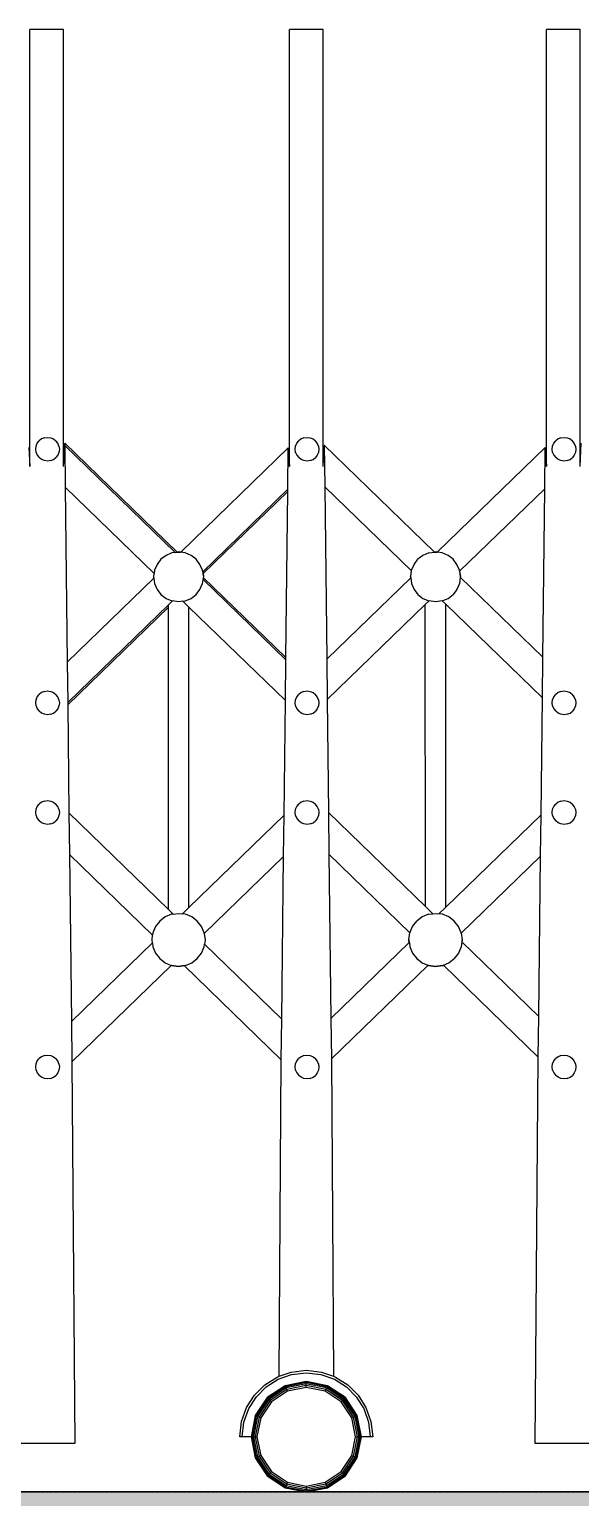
# Model space of a CAD drawing. Extents: x -202236 to 1002404, y -663931 to 1550022.
# Drawn here: x -63197 to -62637, y -351726 to -350237 of the extents above; entities that cross this region are included whole.
import ezdxf

# ---------------------------------------------------------------- set-up
doc = ezdxf.new("R2010")
doc.units = 0
doc.linetypes.add('DOTE', pattern=[2.42, 2, -0.2, 0.02, -0.2])
doc.layers.add('A-AXIS-DOTE', color=14, linetype='DOTE')
doc.layers.add('A-SFCE', color=30, linetype='Continuous')

msp = doc.modelspace()

# ---------------------------------------------------------------- hatches: boundary and pattern name
h = msp.add_hatch()
h.set_pattern_fill('混凝土', color=8, scale=15, angle=-21.69758, style=0, double=1)
h.set_pattern_definition([(50, (-68561.18, -351851.65), (107.589, -9.4128), [11.25, -123.75]), (355, (-68561.18, -351851.65), (-20.8127, 112.8288), [9, -99]), (100.4514, (-68552.21, -351852.44), (86.7764, 103.4159), [9.561, -105.1713]), (46.1842, (-68561.18, -351821.65), (160.0862, -24.8279), [16.875, -185.625]), (96.6356, (-68547.84, -351823.72), (140.1994, 146.1177), [14.3415, -157.757]), (351.1842, (-68561.18, -351821.65), (140.1993, 146.1178), [13.5, -148.5]), (21, (-68546.18, -351829.15), (89.53606, -60.39283), [11.25, -123.75]), (326, (-68546.18, -351829.15), (36.4973, 108.7725), [9, -99]), (71.4514, (-68538.72, -351834.18), (126.0334, 48.3796), [9.561, -105.1713]), (37.5, (-68561.177, -351851.65), (1.82398, 49.93408), [0, -97.8, 0, -100.5, 0, -99.375]), (7.5, (-68561.18, -351851.65), (39.46043, 59.16176), [0, -57.3, 0, -95.55, 0, -37.875]), (327.5, (-68594.627, -351851.65), (80.07337, -3.38323), [0, -37.5, 0, -117, 0, -155.25]), (317.5, (-68609.63, -351851.65), (87.47793, 15.01575), [0, -48.75, 0, -77.7, 0, -110.25])])
h.paths.add_polyline_path([(-55555.67, -351920.63), (-55555.67, -351720.63), (-70458.23, -351720.63), (-70458.23, -351920.63)])

# ---------------------------------------------------------------- linework, layer by layer
at = {"color": 250}
for p, q in [((-63162.13, -350237.03), (-63196.22, -350237.03)), ((-63196.22, -350680.35), (-63196.22, -350237.03)), ((-63162.13, -350680.35), (-63162.13, -350237.03)), ((-62898.76, -350237.03), (-62932.85, -350237.03)), ((-62932.85, -350680.35), (-62932.85, -350237.03)), ((-62898.76, -350680.35), (-62898.76, -350237.03)), ((-62638.02, -350237.03), (-62672.11, -350237.03)), ((-62672.11, -350680.35), (-62672.11, -350237.03)), ((-62638.02, -350680.35), (-62638.02, -350237.03)), ((-63188.76, -350656.84), (-63186.88, -350654.41)), ((-63184.45, -350652.53), (-63186.88, -350654.41)), ((-63181.58, -350651.31), (-63184.45, -350652.53)), ((-63181.58, -350651.31), (-63178.38, -350650.88)), ((-63178.38, -350650.88), (-63175.19, -350651.31)), ((-63175.19, -350651.31), (-63172.32, -350652.53)), ((-63172.32, -350652.53), (-63169.88, -350654.41)), ((-63168, -350656.84), (-63169.88, -350654.41)), ((-62925.39, -350656.84), (-62923.51, -350654.41)), ((-62921.08, -350652.53), (-62923.51, -350654.41)), ((-62918.21, -350651.31), (-62921.08, -350652.53)), ((-62918.21, -350651.31), (-62915.01, -350650.88)), ((-62915.01, -350650.88), (-62911.82, -350651.31)), ((-62911.82, -350651.31), (-62908.94, -350652.53)), ((-62908.94, -350652.53), (-62906.51, -350654.41)), ((-62904.63, -350656.84), (-62906.51, -350654.41)), ((-62664.66, -350656.84), (-62662.77, -350654.41)), ((-62660.34, -350652.53), (-62662.77, -350654.41)), ((-62657.47, -350651.31), (-62660.34, -350652.53)), ((-62657.47, -350651.31), (-62654.27, -350650.88)), ((-62654.27, -350650.88), (-62651.08, -350651.31)), ((-62651.08, -350651.31), (-62648.21, -350652.53)), ((-62648.21, -350652.53), (-62645.77, -350654.41)), ((-62643.89, -350656.84), (-62645.77, -350654.41)), ((-63197.46, -350661.12), (-63196.22, -350680.35)), ((-63190.41, -350662.91), (-63189.98, -350659.71)), ((-63189.98, -350666.1), (-63190.41, -350662.91)), ((-63189.98, -350659.71), (-63188.76, -350656.84)), ((-63189.98, -350666.1), (-63188.76, -350668.98)), ((-63188.76, -350668.98), (-63186.88, -350671.41)), ((-63168, -350668.98), (-63169.88, -350671.41)), ((-63166.79, -350659.71), (-63168, -350656.84)), ((-63166.79, -350666.1), (-63168, -350668.98)), ((-63166.79, -350659.71), (-63166.36, -350662.91)), ((-63166.36, -350662.91), (-63166.79, -350666.1)), ((-63162.13, -350680.35), (-63160.94, -350656.87)), ((-63160.94, -350656.87), (-63047.31, -350766.97)), ((-63160.94, -350656.87), (-63160.91, -350659.22)), ((-63160.91, -350659.22), (-63048.98, -350767.68)), ((-63160.91, -350659.22), (-63160.43, -350701.43)), ((-63042.96, -350767.06), (-62934.1, -350661.54)), ((-62934.58, -350703.41), (-62934.1, -350661.54)), ((-62934.1, -350661.54), (-62932.85, -350680.35)), ((-62927.04, -350662.91), (-62926.61, -350659.71)), ((-62926.61, -350666.1), (-62927.04, -350662.91)), ((-62926.61, -350659.71), (-62925.39, -350656.84)), ((-62926.61, -350666.1), (-62925.39, -350668.98)), ((-62925.39, -350668.98), (-62923.51, -350671.41)), ((-62904.63, -350668.98), (-62906.51, -350671.41)), ((-62903.42, -350659.71), (-62904.63, -350656.84)), ((-62903.42, -350666.1), (-62904.63, -350668.98)), ((-62903.42, -350659.71), (-62902.99, -350662.91)), ((-62902.99, -350662.91), (-62903.42, -350666.1)), ((-62898.76, -350680.35), (-62897.54, -350658.93)), ((-62897.54, -350658.93), (-62786.11, -350766.91)), ((-62897.54, -350658.93), (-62897.06, -350701.14)), ((-62782.59, -350767), (-62673.36, -350661.12)), ((-62673.84, -350702.99), (-62673.36, -350661.12)), ((-62673.36, -350661.12), (-62672.11, -350680.35)), ((-62666.3, -350662.91), (-62665.87, -350659.71)), ((-62665.87, -350666.1), (-62666.3, -350662.91)), ((-62665.87, -350659.71), (-62664.66, -350656.84)), ((-62665.87, -350666.1), (-62664.66, -350668.98)), ((-62664.66, -350668.98), (-62662.77, -350671.41)), ((-62643.89, -350668.98), (-62645.77, -350671.41)), ((-62642.68, -350659.71), (-62643.89, -350656.84)), ((-62642.68, -350666.1), (-62643.89, -350668.98)), ((-62642.68, -350659.71), (-62642.25, -350662.91)), ((-62642.25, -350662.91), (-62642.68, -350666.1)), ((-62638.02, -350680.35), (-62636.83, -350656.87)), ((-63184.45, -350673.29), (-63186.88, -350671.41)), ((-63181.58, -350674.5), (-63184.45, -350673.29)), ((-63178.38, -350674.93), (-63181.58, -350674.5)), ((-63175.19, -350674.5), (-63178.38, -350674.93)), ((-63175.19, -350674.5), (-63172.32, -350673.29)), ((-63172.32, -350673.29), (-63169.88, -350671.41)), ((-62921.08, -350673.29), (-62923.51, -350671.41)), ((-62918.21, -350674.5), (-62921.08, -350673.29)), ((-62915.01, -350674.93), (-62918.21, -350674.5)), ((-62911.82, -350674.5), (-62915.01, -350674.93)), ((-62911.82, -350674.5), (-62908.94, -350673.29)), ((-62908.94, -350673.29), (-62906.51, -350671.41)), ((-62660.34, -350673.29), (-62662.77, -350671.41)), ((-62657.47, -350674.5), (-62660.34, -350673.29)), ((-62654.27, -350674.93), (-62657.47, -350674.5)), ((-62651.08, -350674.5), (-62654.27, -350674.93)), ((-62651.08, -350674.5), (-62648.21, -350673.29)), ((-62648.21, -350673.29), (-62645.77, -350671.41)), ((-63070.23, -350788.83), (-63160.43, -350701.43)), ((-63160.43, -350701.43), (-63158.39, -350878.94)), ((-62934.58, -350703.41), (-63020.95, -350787.13)), ((-62934.6, -350705.76), (-63020.61, -350789.12)), ((-62936.54, -350874.31), (-62934.6, -350705.76)), ((-62934.6, -350705.76), (-62934.58, -350703.41)), ((-62809.16, -350786.32), (-62897.06, -350701.14)), ((-62897.06, -350701.14), (-62895.06, -350876.01)), ((-62673.84, -350702.99), (-62760.2, -350786.7)), ((-62675.79, -350873.8), (-62673.84, -350702.99)), ((-63063.27, -350774.59), (-63067.22, -350779.69)), ((-63058.17, -350770.65), (-63063.27, -350774.59)), ((-63052.15, -350768.1), (-63058.17, -350770.65)), ((-63048.98, -350767.68), (-63052.15, -350768.1)), ((-63048.98, -350767.68), (-63046.88, -350767.39)), ((-63047.31, -350766.97), (-63045.44, -350766.72)), ((-63046.88, -350767.39), (-63047.31, -350766.97)), ((-63046.88, -350767.39), (-63045.45, -350767.2)), ((-63045.45, -350767.2), (-63043.39, -350767.48)), ((-63045.44, -350766.72), (-63042.96, -350767.06)), ((-63043.39, -350767.48), (-63042.96, -350767.06)), ((-63038.75, -350768.1), (-63043.39, -350767.48)), ((-63032.73, -350770.65), (-63038.75, -350768.1)), ((-63027.63, -350774.59), (-63032.73, -350770.65)), ((-63023.69, -350779.69), (-63027.63, -350774.59)), ((-62806.48, -350779.69), (-62802.53, -350774.59)), ((-62797.43, -350770.65), (-62802.53, -350774.59)), ((-62791.41, -350768.1), (-62797.43, -350770.65)), ((-62791.41, -350768.1), (-62785.67, -350767.33)), ((-62786.11, -350766.91), (-62784.7, -350766.72)), ((-62786.11, -350766.91), (-62785.67, -350767.33)), ((-62785.67, -350767.33), (-62784.71, -350767.2)), ((-62784.71, -350767.2), (-62783.03, -350767.43)), ((-62784.7, -350766.72), (-62782.59, -350767)), ((-62783.03, -350767.43), (-62782.59, -350767)), ((-62778.02, -350768.1), (-62783.03, -350767.43)), ((-62771.99, -350770.65), (-62778.02, -350768.1)), ((-62766.89, -350774.59), (-62771.99, -350770.65)), ((-62762.95, -350779.69), (-62766.89, -350774.59)), ((-63070.65, -350791.93), (-63070.23, -350788.83)), ((-63070.62, -350792.13), (-63070.19, -350788.87)), ((-63070.19, -350788.87), (-63070.23, -350788.83)), ((-63069.76, -350785.71), (-63070.19, -350788.87)), ((-63067.22, -350779.69), (-63069.76, -350785.71)), ((-63021.14, -350785.71), (-63023.69, -350779.69)), ((-63020.95, -350787.13), (-63021.14, -350785.71)), ((-63020.95, -350787.13), (-63020.67, -350789.19)), ((-63020.67, -350789.19), (-63020.61, -350789.12)), ((-63020.67, -350789.19), (-63020.27, -350792.21)), ((-63020.61, -350789.12), (-63020.23, -350791.93)), ((-62809.91, -350791.93), (-62809.16, -350786.32)), ((-62809.89, -350792.13), (-62809.11, -350786.36)), ((-62809.11, -350786.36), (-62809.16, -350786.32)), ((-62809.11, -350786.36), (-62809.02, -350785.71)), ((-62809.02, -350785.71), (-62806.48, -350779.69)), ((-62760.4, -350785.71), (-62762.95, -350779.69)), ((-62760.26, -350786.76), (-62760.4, -350785.71)), ((-62760.2, -350786.7), (-62760.26, -350786.76)), ((-62760.26, -350786.76), (-62759.53, -350792.21)), ((-62760.2, -350786.7), (-62759.49, -350791.93)), ((-63158.39, -350878.94), (-63070.48, -350793.74)), ((-63070.66, -350792.41), (-63070.62, -350792.13)), ((-63070.48, -350793.74), (-63070.66, -350792.41)), ((-63070.62, -350792.13), (-63070.65, -350791.93)), ((-63070.48, -350793.74), (-63069.76, -350799.11)), ((-63069.76, -350799.11), (-63067.22, -350805.13)), ((-63023.69, -350805.13), (-63021.14, -350799.11)), ((-63021.14, -350799.11), (-63020.61, -350795.17)), ((-63020.34, -350793.11), (-63020.61, -350795.17)), ((-63020.61, -350795.17), (-62936.56, -350876.61)), ((-63020.24, -350792.41), (-63020.34, -350793.11)), ((-63020.34, -350793.11), (-62936.54, -350874.31)), ((-63020.23, -350791.93), (-63020.27, -350792.21)), ((-63020.27, -350792.21), (-63020.24, -350792.41)), ((-62895.06, -350876.01), (-62809.79, -350793.37)), ((-62809.92, -350792.41), (-62809.89, -350792.13)), ((-62809.79, -350793.37), (-62809.92, -350792.41)), ((-62809.89, -350792.13), (-62809.91, -350791.93)), ((-62809.79, -350793.37), (-62809.02, -350799.11)), ((-62809.02, -350799.11), (-62806.48, -350805.13)), ((-62760.4, -350799.11), (-62762.95, -350805.13)), ((-62759.54, -350792.66), (-62760.4, -350799.11)), ((-62759.5, -350792.41), (-62759.54, -350792.66)), ((-62759.54, -350792.66), (-62675.79, -350873.8)), ((-62759.49, -350791.93), (-62759.53, -350792.21)), ((-62759.53, -350792.21), (-62759.5, -350792.41)), ((-63067.22, -350805.13), (-63063.27, -350810.23)), ((-63063.27, -350810.23), (-63058.17, -350814.18)), ((-63058.17, -350814.18), (-63052.15, -350816.72)), ((-63051.56, -350816.8), (-63055.79, -350820.9)), ((-63052.15, -350816.72), (-63051.56, -350816.8)), ((-63045.45, -350817.62), (-63051.56, -350816.8)), ((-63041.12, -350817.04), (-63045.45, -350817.62)), ((-63041.12, -350817.04), (-63038.75, -350816.72)), ((-63034.97, -350823), (-63041.12, -350817.04)), ((-63038.75, -350816.72), (-63032.73, -350814.18)), ((-63032.73, -350814.18), (-63027.63, -350810.23)), ((-63027.63, -350810.23), (-63023.69, -350805.13)), ((-62806.48, -350805.13), (-62802.53, -350810.23)), ((-62802.53, -350810.23), (-62797.43, -350814.18)), ((-62797.43, -350814.18), (-62791.41, -350816.72)), ((-62791.2, -350816.75), (-62795.06, -350820.49)), ((-62791.41, -350816.72), (-62791.2, -350816.75)), ((-62784.71, -350817.62), (-62791.2, -350816.75)), ((-62778.02, -350816.72), (-62784.71, -350817.62)), ((-62778.02, -350816.72), (-62777.85, -350816.65)), ((-62777.85, -350816.65), (-62771.99, -350814.18)), ((-62774.23, -350820.16), (-62777.85, -350816.65)), ((-62771.99, -350814.18), (-62766.89, -350810.23)), ((-62762.95, -350805.13), (-62766.89, -350810.23)), ((-63055.79, -350820.9), (-63157.92, -350919.89)), ((-63055.79, -350823.23), (-63157.9, -350922.2)), ((-63055.79, -350823.23), (-63055.79, -350820.9)), ((-63055.7, -351129.65), (-63055.79, -350823.23)), ((-63034.88, -351127.71), (-63034.97, -350823)), ((-62937.04, -350917.9), (-63034.97, -350823)), ((-62795.06, -350820.49), (-62894.59, -350916.96)), ((-62794.96, -351126.81), (-62795.06, -350820.49)), ((-62676.27, -350915.09), (-62774.23, -350820.16)), ((-62774.14, -351127.29), (-62774.23, -350820.16)), ((-63158.39, -350878.94), (-63157.92, -350919.89)), ((-62937.04, -350917.9), (-62936.56, -350876.61)), ((-62936.56, -350876.61), (-62936.54, -350874.31)), ((-62895.06, -350876.01), (-62894.59, -350916.96)), ((-62676.27, -350915.09), (-62675.79, -350873.8)), ((-63181.58, -350908.57), (-63184.45, -350909.78)), ((-63181.58, -350908.57), (-63178.38, -350908.14)), ((-63178.38, -350908.14), (-63175.19, -350908.57)), ((-63175.19, -350908.57), (-63172.32, -350909.78)), ((-62918.21, -350908.57), (-62921.08, -350909.78)), ((-62918.21, -350908.57), (-62915.01, -350908.14)), ((-62915.01, -350908.14), (-62911.82, -350908.57)), ((-62911.82, -350908.57), (-62908.94, -350909.78)), ((-62657.47, -350908.57), (-62660.34, -350909.78)), ((-62657.47, -350908.57), (-62654.27, -350908.14)), ((-62654.27, -350908.14), (-62651.08, -350908.57)), ((-62651.08, -350908.57), (-62648.21, -350909.78)), ((-63190.41, -350920.16), (-63189.98, -350916.97)), ((-63189.98, -350923.36), (-63190.41, -350920.16)), ((-63189.98, -350916.97), (-63188.76, -350914.09)), ((-63189.98, -350923.36), (-63188.76, -350926.23)), ((-63188.76, -350914.09), (-63186.88, -350911.66)), ((-63184.45, -350909.78), (-63186.88, -350911.66)), ((-63172.32, -350909.78), (-63169.88, -350911.66)), ((-63168, -350914.09), (-63169.88, -350911.66)), ((-63166.79, -350916.97), (-63168, -350914.09)), ((-63166.79, -350923.36), (-63168, -350926.23)), ((-63166.79, -350916.97), (-63166.36, -350920.16)), ((-63166.36, -350920.16), (-63166.79, -350923.36)), ((-63157.92, -350919.89), (-63157.9, -350922.2)), ((-63157.9, -350922.2), (-63156.64, -351031.84)), ((-62938.37, -351034.17), (-62937.04, -350917.9)), ((-62927.04, -350920.16), (-62926.61, -350916.97)), ((-62926.61, -350923.36), (-62927.04, -350920.16)), ((-62926.61, -350916.97), (-62925.39, -350914.09)), ((-62926.61, -350923.36), (-62925.39, -350926.23)), ((-62925.39, -350914.09), (-62923.51, -350911.66)), ((-62921.08, -350909.78), (-62923.51, -350911.66)), ((-62908.94, -350909.78), (-62906.51, -350911.66)), ((-62904.63, -350914.09), (-62906.51, -350911.66)), ((-62903.42, -350916.97), (-62904.63, -350914.09)), ((-62903.42, -350923.36), (-62904.63, -350926.23)), ((-62903.42, -350916.97), (-62902.99, -350920.16)), ((-62902.99, -350920.16), (-62903.42, -350923.36)), ((-62894.59, -350916.96), (-62893.27, -351031.55)), ((-62677.63, -351033.75), (-62676.27, -350915.09)), ((-62666.3, -350920.16), (-62665.87, -350916.97)), ((-62665.87, -350923.36), (-62666.3, -350920.16)), ((-62665.87, -350916.97), (-62664.66, -350914.09)), ((-62665.87, -350923.36), (-62664.66, -350926.23)), ((-62664.66, -350914.09), (-62662.77, -350911.66)), ((-62660.34, -350909.78), (-62662.77, -350911.66)), ((-62648.21, -350909.78), (-62645.77, -350911.66)), ((-62643.89, -350914.09), (-62645.77, -350911.66)), ((-62642.68, -350916.97), (-62643.89, -350914.09)), ((-62642.68, -350923.36), (-62643.89, -350926.23)), ((-62642.68, -350916.97), (-62642.25, -350920.16)), ((-62642.25, -350920.16), (-62642.68, -350923.36)), ((-63188.76, -350926.23), (-63186.88, -350928.66)), ((-63184.45, -350930.54), (-63186.88, -350928.66)), ((-63181.58, -350931.76), (-63184.45, -350930.54)), ((-63178.38, -350932.19), (-63181.58, -350931.76)), ((-63175.19, -350931.76), (-63178.38, -350932.19)), ((-63175.19, -350931.76), (-63172.32, -350930.54)), ((-63172.32, -350930.54), (-63169.88, -350928.66)), ((-63168, -350926.23), (-63169.88, -350928.66)), ((-62925.39, -350926.23), (-62923.51, -350928.66)), ((-62921.08, -350930.54), (-62923.51, -350928.66)), ((-62918.21, -350931.76), (-62921.08, -350930.54)), ((-62915.01, -350932.19), (-62918.21, -350931.76)), ((-62911.82, -350931.76), (-62915.01, -350932.19)), ((-62911.82, -350931.76), (-62908.94, -350930.54)), ((-62908.94, -350930.54), (-62906.51, -350928.66)), ((-62904.63, -350926.23), (-62906.51, -350928.66)), ((-62664.66, -350926.23), (-62662.77, -350928.66)), ((-62660.34, -350930.54), (-62662.77, -350928.66)), ((-62657.47, -350931.76), (-62660.34, -350930.54)), ((-62654.27, -350932.19), (-62657.47, -350931.76)), ((-62651.08, -350931.76), (-62654.27, -350932.19)), ((-62651.08, -350931.76), (-62648.21, -350930.54)), ((-62648.21, -350930.54), (-62645.77, -350928.66)), ((-62643.89, -350926.23), (-62645.77, -350928.66)), ((-63189.98, -351028.2), (-63188.76, -351025.33)), ((-63188.76, -351025.33), (-63186.88, -351022.89)), ((-63184.45, -351021.01), (-63186.88, -351022.89)), ((-63181.58, -351019.8), (-63184.45, -351021.01)), ((-63181.58, -351019.8), (-63178.38, -351019.37)), ((-63178.38, -351019.37), (-63175.19, -351019.8)), ((-63175.19, -351019.8), (-63172.32, -351021.01)), ((-63172.32, -351021.01), (-63169.88, -351022.89)), ((-63168, -351025.33), (-63169.88, -351022.89)), ((-63166.79, -351028.2), (-63168, -351025.33)), ((-62926.61, -351028.2), (-62925.39, -351025.33)), ((-62925.39, -351025.33), (-62923.51, -351022.89)), ((-62921.08, -351021.01), (-62923.51, -351022.89)), ((-62918.21, -351019.8), (-62921.08, -351021.01)), ((-62918.21, -351019.8), (-62915.01, -351019.37)), ((-62915.01, -351019.37), (-62911.82, -351019.8)), ((-62911.82, -351019.8), (-62908.94, -351021.01)), ((-62908.94, -351021.01), (-62906.51, -351022.89)), ((-62904.63, -351025.33), (-62906.51, -351022.89)), ((-62903.42, -351028.2), (-62904.63, -351025.33)), ((-62665.87, -351028.2), (-62664.66, -351025.33)), ((-62664.66, -351025.33), (-62662.77, -351022.89)), ((-62660.34, -351021.01), (-62662.77, -351022.89)), ((-62657.47, -351019.8), (-62660.34, -351021.01)), ((-62657.47, -351019.8), (-62654.27, -351019.37)), ((-62654.27, -351019.37), (-62651.08, -351019.8)), ((-62651.08, -351019.8), (-62648.21, -351021.01)), ((-62648.21, -351021.01), (-62645.77, -351022.89)), ((-62643.89, -351025.33), (-62645.77, -351022.89)), ((-62642.68, -351028.2), (-62643.89, -351025.33)), ((-63190.41, -351031.39), (-63189.98, -351028.2)), ((-63189.98, -351034.59), (-63190.41, -351031.39)), ((-63189.98, -351034.59), (-63188.76, -351037.46)), ((-63188.76, -351037.46), (-63186.88, -351039.89)), ((-63184.45, -351041.78), (-63186.88, -351039.89)), ((-63181.58, -351042.99), (-63184.45, -351041.78)), ((-63175.19, -351042.99), (-63172.32, -351041.78)), ((-63172.32, -351041.78), (-63169.88, -351039.89)), ((-63168, -351037.46), (-63169.88, -351039.89)), ((-63166.79, -351034.59), (-63168, -351037.46)), ((-63166.79, -351028.2), (-63166.36, -351031.39)), ((-63166.36, -351031.39), (-63166.79, -351034.59)), ((-63156.64, -351031.84), (-63055.7, -351129.65)), ((-63156.64, -351031.84), (-63156.16, -351074.05)), ((-63034.88, -351127.71), (-62938.37, -351034.17)), ((-62938.85, -351076.04), (-62938.37, -351034.17)), ((-62927.04, -351031.39), (-62926.61, -351028.2)), ((-62926.61, -351034.59), (-62927.04, -351031.39)), ((-62926.61, -351034.59), (-62925.39, -351037.46)), ((-62925.39, -351037.46), (-62923.51, -351039.89)), ((-62921.08, -351041.78), (-62923.51, -351039.89)), ((-62918.21, -351042.99), (-62921.08, -351041.78)), ((-62911.82, -351042.99), (-62908.94, -351041.78)), ((-62908.94, -351041.78), (-62906.51, -351039.89)), ((-62904.63, -351037.46), (-62906.51, -351039.89)), ((-62903.42, -351034.59), (-62904.63, -351037.46)), ((-62903.42, -351028.2), (-62902.99, -351031.39)), ((-62902.99, -351031.39), (-62903.42, -351034.59)), ((-62893.27, -351031.55), (-62794.96, -351126.81)), ((-62893.27, -351031.55), (-62892.79, -351073.76)), ((-62774.14, -351127.29), (-62677.63, -351033.75)), ((-62678.11, -351075.62), (-62677.63, -351033.75)), ((-62666.3, -351031.39), (-62665.87, -351028.2)), ((-62665.87, -351034.59), (-62666.3, -351031.39)), ((-62665.87, -351034.59), (-62664.66, -351037.46)), ((-62664.66, -351037.46), (-62662.77, -351039.89)), ((-62660.34, -351041.78), (-62662.77, -351039.89)), ((-62657.47, -351042.99), (-62660.34, -351041.78)), ((-62651.08, -351042.99), (-62648.21, -351041.78)), ((-62648.21, -351041.78), (-62645.77, -351039.89)), ((-62643.89, -351037.46), (-62645.77, -351039.89)), ((-62642.68, -351034.59), (-62643.89, -351037.46)), ((-62642.68, -351028.2), (-62642.25, -351031.39)), ((-62642.25, -351031.39), (-62642.68, -351034.59)), ((-63178.38, -351043.42), (-63181.58, -351042.99)), ((-63175.19, -351042.99), (-63178.38, -351043.42)), ((-62915.01, -351043.42), (-62918.21, -351042.99)), ((-62911.82, -351042.99), (-62915.01, -351043.42)), ((-62654.27, -351043.42), (-62657.47, -351042.99)), ((-62651.08, -351042.99), (-62654.27, -351043.42)), ((-63071.72, -351155.88), (-63156.16, -351074.05)), ((-63156.16, -351074.05), (-63154.21, -351243.38)), ((-62938.85, -351076.04), (-63019.42, -351154.13)), ((-62940.74, -351241.05), (-62938.85, -351076.04)), ((-62810.62, -351153.38), (-62892.79, -351073.76)), ((-62892.79, -351073.76), (-62890.88, -351240.45)), ((-62678.11, -351075.62), (-62758.73, -351153.76)), ((-62679.97, -351238.24), (-62678.11, -351075.62)), ((-63055.7, -351129.65), (-63050.78, -351134.42)), ((-63041.6, -351134.22), (-63034.88, -351127.71)), ((-62794.96, -351126.81), (-62787.47, -351134.08)), ((-62774.14, -351127.29), (-62781.24, -351134.17)), ((-63068.68, -351147.04), (-63071.39, -351153.46)), ((-63064.47, -351141.59), (-63068.68, -351147.04)), ((-63059.02, -351137.38), (-63064.47, -351141.59)), ((-63052.6, -351134.67), (-63059.02, -351137.38)), ((-63050.78, -351134.42), (-63052.6, -351134.67)), ((-63050.78, -351134.42), (-63045.45, -351133.71)), ((-63045.45, -351133.71), (-63041.6, -351134.22)), ((-63038.3, -351134.67), (-63041.6, -351134.22)), ((-63031.88, -351137.38), (-63038.3, -351134.67)), ((-63026.43, -351141.59), (-63031.88, -351137.38)), ((-63022.22, -351147.04), (-63026.43, -351141.59)), ((-63019.51, -351153.46), (-63022.22, -351147.04)), ((-62810.62, -351153.38), (-62807.94, -351147.04)), ((-62807.94, -351147.04), (-62803.73, -351141.59)), ((-62798.28, -351137.38), (-62803.73, -351141.59)), ((-62791.86, -351134.67), (-62798.28, -351137.38)), ((-62791.86, -351134.67), (-62787.47, -351134.08)), ((-62787.47, -351134.08), (-62784.71, -351133.71)), ((-62784.71, -351133.71), (-62781.24, -351134.17)), ((-62777.56, -351134.67), (-62781.24, -351134.17)), ((-62771.14, -351137.38), (-62777.56, -351134.67)), ((-62765.69, -351141.59), (-62771.14, -351137.38)), ((-62761.48, -351147.04), (-62765.69, -351141.59)), ((-62758.77, -351153.46), (-62761.48, -351147.04)), ((-63072.35, -351160.61), (-63071.72, -351155.88)), ((-63072.33, -351160.77), (-63072.35, -351160.61)), ((-63072.35, -351160.92), (-63072.33, -351160.77)), ((-63071.98, -351163.67), (-63072.35, -351160.92)), ((-63071.95, -351163.64), (-63072.33, -351160.77)), ((-63071.39, -351153.46), (-63071.72, -351155.88)), ((-63019.42, -351154.13), (-63019.51, -351153.46)), ((-63019.42, -351154.13), (-63018.54, -351160.61)), ((-63018.56, -351160.77), (-63019.14, -351165.08)), ((-63018.54, -351160.92), (-63019.11, -351165.11)), ((-63018.54, -351160.61), (-63018.56, -351160.77)), ((-63018.56, -351160.77), (-63018.54, -351160.92)), ((-62811.62, -351160.61), (-62810.65, -351153.46)), ((-62811.59, -351160.77), (-62811.62, -351160.61)), ((-62811.62, -351160.92), (-62811.59, -351160.77)), ((-62811.29, -351163.31), (-62811.62, -351160.92)), ((-62811.26, -351163.27), (-62811.59, -351160.77)), ((-62810.65, -351153.46), (-62810.62, -351153.38)), ((-62758.73, -351153.76), (-62758.77, -351153.46)), ((-62758.73, -351153.76), (-62757.81, -351160.61)), ((-62757.83, -351160.77), (-62758.07, -351162.56)), ((-62757.81, -351160.92), (-62758.03, -351162.6)), ((-62757.81, -351160.61), (-62757.83, -351160.77)), ((-62757.83, -351160.77), (-62757.81, -351160.92)), ((-63154.21, -351243.38), (-63071.98, -351163.67)), ((-63071.98, -351163.67), (-63071.95, -351163.64)), ((-63071.95, -351163.64), (-63071.39, -351167.76)), ((-63071.39, -351167.76), (-63068.68, -351174.18)), ((-63068.68, -351174.18), (-63064.47, -351179.63)), ((-63026.43, -351179.63), (-63022.22, -351174.18)), ((-63022.22, -351174.18), (-63019.51, -351167.76)), ((-63019.51, -351167.76), (-63019.14, -351165.08)), ((-63019.14, -351165.08), (-63019.11, -351165.11)), ((-63019.11, -351165.11), (-62940.74, -351241.05)), ((-62890.88, -351240.45), (-62811.29, -351163.31)), ((-62811.29, -351163.31), (-62811.26, -351163.27)), ((-62811.26, -351163.27), (-62810.65, -351167.76)), ((-62810.65, -351167.76), (-62807.94, -351174.18)), ((-62807.94, -351174.18), (-62803.73, -351179.63)), ((-62761.48, -351174.18), (-62765.69, -351179.63)), ((-62758.77, -351167.76), (-62761.48, -351174.18)), ((-62758.07, -351162.56), (-62758.77, -351167.76)), ((-62758.07, -351162.56), (-62758.03, -351162.6)), ((-62758.03, -351162.6), (-62679.97, -351238.24)), ((-63053.01, -351186.69), (-63153.74, -351284.33)), ((-63064.47, -351179.63), (-63059.02, -351183.84)), ((-63059.02, -351183.84), (-63052.79, -351186.47)), ((-63052.79, -351186.47), (-63053.01, -351186.69)), ((-63052.6, -351186.86), (-63053.01, -351186.69)), ((-63052.6, -351186.55), (-63052.79, -351186.47)), ((-63045.45, -351187.52), (-63052.6, -351186.55)), ((-63045.45, -351187.82), (-63052.6, -351186.86)), ((-63039.84, -351186.76), (-63045.45, -351187.52)), ((-63039.56, -351187.03), (-63045.45, -351187.82)), ((-63039.84, -351186.76), (-63038.3, -351186.55)), ((-63039.56, -351187.03), (-63039.84, -351186.76)), ((-62941.21, -351282.33), (-63039.56, -351187.03)), ((-63038.3, -351186.55), (-63031.88, -351183.84)), ((-63031.88, -351183.84), (-63026.43, -351179.63)), ((-62792.57, -351186.56), (-62890.41, -351281.4)), ((-62803.73, -351179.63), (-62798.28, -351183.84)), ((-62798.28, -351183.84), (-62792.35, -351186.35)), ((-62792.35, -351186.35), (-62792.57, -351186.56)), ((-62791.86, -351186.86), (-62792.57, -351186.56)), ((-62791.86, -351186.55), (-62792.35, -351186.35)), ((-62784.71, -351187.52), (-62791.86, -351186.55)), ((-62784.71, -351187.82), (-62791.86, -351186.86)), ((-62777.56, -351186.55), (-62784.71, -351187.52)), ((-62777.56, -351186.86), (-62784.71, -351187.82)), ((-62777.56, -351186.55), (-62776.75, -351186.21)), ((-62777.56, -351186.86), (-62776.52, -351186.42)), ((-62776.75, -351186.21), (-62771.14, -351183.84)), ((-62776.52, -351186.42), (-62776.75, -351186.21)), ((-62680.44, -351279.52), (-62776.52, -351186.42)), ((-62771.14, -351183.84), (-62765.69, -351179.63)), ((-63154.21, -351243.38), (-63153.74, -351284.33)), ((-62941.21, -351282.33), (-62940.74, -351241.05)), ((-62890.88, -351240.45), (-62890.41, -351281.4)), ((-62680.44, -351279.52), (-62679.97, -351238.24)), ((-63188.76, -351283.48), (-63186.88, -351281.05)), ((-63184.45, -351279.17), (-63186.88, -351281.05)), ((-63181.58, -351277.95), (-63184.45, -351279.17)), ((-63181.58, -351277.95), (-63178.38, -351277.52)), ((-63178.38, -351277.52), (-63175.19, -351277.95)), ((-63175.19, -351277.95), (-63172.32, -351279.17)), ((-63172.32, -351279.17), (-63169.88, -351281.05)), ((-63168, -351283.48), (-63169.88, -351281.05)), ((-62925.39, -351283.48), (-62923.51, -351281.05)), ((-62921.08, -351279.17), (-62923.51, -351281.05)), ((-62918.21, -351277.95), (-62921.08, -351279.17)), ((-62918.21, -351277.95), (-62915.01, -351277.52)), ((-62915.01, -351277.52), (-62911.82, -351277.95)), ((-62911.82, -351277.95), (-62908.94, -351279.17)), ((-62908.94, -351279.17), (-62906.51, -351281.05)), ((-62904.63, -351283.48), (-62906.51, -351281.05)), ((-62683.48, -351671.58), (-62680.44, -351279.52)), ((-62664.66, -351283.48), (-62662.77, -351281.05)), ((-62660.34, -351279.17), (-62662.77, -351281.05)), ((-62657.47, -351277.95), (-62660.34, -351279.17)), ((-62657.47, -351277.95), (-62654.27, -351277.52)), ((-62654.27, -351277.52), (-62651.08, -351277.95)), ((-62651.08, -351277.95), (-62648.21, -351279.17)), ((-62648.21, -351279.17), (-62645.77, -351281.05)), ((-62643.89, -351283.48), (-62645.77, -351281.05)), ((-63190.41, -351289.55), (-63189.98, -351286.35)), ((-63189.98, -351292.74), (-63190.41, -351289.55)), ((-63189.98, -351286.35), (-63188.76, -351283.48)), ((-63189.98, -351292.74), (-63188.76, -351295.62)), ((-63188.76, -351295.62), (-63186.88, -351298.05)), ((-63168, -351295.62), (-63169.88, -351298.05)), ((-63166.79, -351286.35), (-63168, -351283.48)), ((-63166.79, -351292.74), (-63168, -351295.62)), ((-63166.79, -351286.35), (-63166.36, -351289.55)), ((-63166.36, -351289.55), (-63166.79, -351292.74)), ((-63153.74, -351284.33), (-63150.77, -351671.58)), ((-62943.43, -351603.33), (-62941.21, -351282.33)), ((-62927.04, -351289.55), (-62926.61, -351286.35)), ((-62926.61, -351292.74), (-62927.04, -351289.55)), ((-62926.61, -351286.35), (-62925.39, -351283.48)), ((-62926.61, -351292.74), (-62925.39, -351295.62)), ((-62925.39, -351295.62), (-62923.51, -351298.05)), ((-62904.63, -351295.62), (-62906.51, -351298.05)), ((-62903.42, -351286.35), (-62904.63, -351283.48)), ((-62903.42, -351292.74), (-62904.63, -351295.62)), ((-62903.42, -351286.35), (-62902.99, -351289.55)), ((-62902.99, -351289.55), (-62903.42, -351292.74)), ((-62890.41, -351281.4), (-62888.18, -351603.33)), ((-62666.3, -351289.55), (-62665.87, -351286.35)), ((-62665.87, -351292.74), (-62666.3, -351289.55)), ((-62665.87, -351286.35), (-62664.66, -351283.48)), ((-62665.87, -351292.74), (-62664.66, -351295.62)), ((-62664.66, -351295.62), (-62662.77, -351298.05)), ((-62643.89, -351295.62), (-62645.77, -351298.05)), ((-62642.68, -351286.35), (-62643.89, -351283.48)), ((-62642.68, -351292.74), (-62643.89, -351295.62)), ((-62642.68, -351286.35), (-62642.25, -351289.55)), ((-62642.25, -351289.55), (-62642.68, -351292.74)), ((-63184.45, -351299.93), (-63186.88, -351298.05)), ((-63181.58, -351301.14), (-63184.45, -351299.93)), ((-63178.38, -351301.57), (-63181.58, -351301.14)), ((-63175.19, -351301.14), (-63178.38, -351301.57)), ((-63175.19, -351301.14), (-63172.32, -351299.93)), ((-63172.32, -351299.93), (-63169.88, -351298.05)), ((-62921.08, -351299.93), (-62923.51, -351298.05)), ((-62918.21, -351301.14), (-62921.08, -351299.93)), ((-62915.01, -351301.57), (-62918.21, -351301.14)), ((-62911.82, -351301.14), (-62915.01, -351301.57)), ((-62911.82, -351301.14), (-62908.94, -351299.93)), ((-62908.94, -351299.93), (-62906.51, -351298.05)), ((-62660.34, -351299.93), (-62662.77, -351298.05)), ((-62657.47, -351301.14), (-62660.34, -351299.93)), ((-62654.27, -351301.57), (-62657.47, -351301.14)), ((-62651.08, -351301.14), (-62654.27, -351301.57)), ((-62651.08, -351301.14), (-62648.21, -351299.93)), ((-62648.21, -351299.93), (-62645.77, -351298.05)), ((-62957.95, -351612.01), (-62945.44, -351604.05)), ((-62956.42, -351613.93), (-62944.36, -351606.26)), ((-62945.44, -351604.05), (-62943.43, -351603.33)), ((-62944.36, -351606.26), (-62930.69, -351601.37)), ((-62943.43, -351603.33), (-62931.25, -351598.97)), ((-62915.81, -351608.56), (-62937.25, -351612.82)), ((-62915.81, -351608.85), (-62937.14, -351613.09)), ((-62931.25, -351598.97), (-62915.81, -351597.19)), ((-62930.69, -351601.37), (-62915.81, -351599.65)), ((-62915.81, -351597.19), (-62900.36, -351598.97)), ((-62915.81, -351599.65), (-62900.92, -351601.37)), ((-62894.36, -351612.82), (-62915.81, -351608.56)), ((-62915.81, -351608.85), (-62915.81, -351608.56)), ((-62894.47, -351613.09), (-62915.81, -351608.85)), ((-62915.81, -351609.7), (-62915.81, -351608.85)), ((-62900.92, -351601.37), (-62887.25, -351606.26)), ((-62900.36, -351598.97), (-62888.18, -351603.33)), ((-62888.18, -351603.33), (-62886.18, -351604.05)), ((-62887.25, -351606.26), (-62875.19, -351613.93)), ((-62886.18, -351604.05), (-62873.66, -351612.01)), ((-62976.36, -351634.97), (-62968.39, -351622.45)), ((-62968.39, -351622.45), (-62957.95, -351612.01)), ((-62966.48, -351624), (-62956.42, -351613.93)), ((-62937.25, -351612.82), (-62955.43, -351624.97)), ((-62937.14, -351613.09), (-62955.22, -351625.18)), ((-62936.81, -351613.88), (-62954.62, -351625.78)), ((-62936.31, -351615.1), (-62953.69, -351626.71)), ((-62935.67, -351616.64), (-62952.51, -351627.89)), ((-62934.96, -351618.35), (-62951.2, -351629.2)), ((-62937.14, -351613.09), (-62937.25, -351612.82)), ((-62936.81, -351613.88), (-62937.14, -351613.09)), ((-62915.81, -351609.7), (-62936.81, -351613.88)), ((-62936.31, -351615.1), (-62936.81, -351613.88)), ((-62915.81, -351611.02), (-62936.31, -351615.1)), ((-62935.67, -351616.64), (-62936.31, -351615.1)), ((-62915.81, -351612.69), (-62935.67, -351616.64)), ((-62934.96, -351618.35), (-62935.67, -351616.64)), ((-62915.81, -351614.53), (-62934.96, -351618.35)), ((-62894.8, -351613.88), (-62915.81, -351609.7)), ((-62915.81, -351611.02), (-62915.81, -351609.7)), ((-62895.3, -351615.1), (-62915.81, -351611.02)), ((-62915.81, -351612.69), (-62915.81, -351611.02)), ((-62895.94, -351616.64), (-62915.81, -351612.69)), ((-62915.81, -351614.53), (-62915.81, -351612.69)), ((-62896.65, -351618.35), (-62915.81, -351614.53)), ((-62896.65, -351618.35), (-62895.94, -351616.64)), ((-62880.41, -351629.2), (-62896.65, -351618.35)), ((-62895.94, -351616.64), (-62895.3, -351615.1)), ((-62879.1, -351627.89), (-62895.94, -351616.64)), ((-62895.3, -351615.1), (-62894.8, -351613.88)), ((-62877.92, -351626.71), (-62895.3, -351615.1)), ((-62894.8, -351613.88), (-62894.47, -351613.09)), ((-62876.99, -351625.78), (-62894.8, -351613.88)), ((-62894.47, -351613.09), (-62894.36, -351612.82)), ((-62876.39, -351625.18), (-62894.47, -351613.09)), ((-62876.18, -351624.97), (-62894.36, -351612.82)), ((-62875.19, -351613.93), (-62865.13, -351624)), ((-62873.66, -351612.01), (-62863.22, -351622.45)), ((-62863.22, -351622.45), (-62855.26, -351634.97)), ((-62981.43, -351649.15), (-62976.36, -351634.97)), ((-62979.04, -351649.73), (-62974.15, -351636.06)), ((-62974.15, -351636.06), (-62966.48, -351624)), ((-62955.43, -351624.97), (-62967.58, -351643.15)), ((-62955.22, -351625.18), (-62967.31, -351643.26)), ((-62954.62, -351625.78), (-62966.52, -351643.59)), ((-62953.69, -351626.71), (-62965.3, -351644.09)), ((-62952.51, -351627.89), (-62963.76, -351644.73)), ((-62951.2, -351629.2), (-62962.06, -351645.44)), ((-62955.22, -351625.18), (-62955.43, -351624.97)), ((-62954.62, -351625.78), (-62955.22, -351625.18)), ((-62953.69, -351626.71), (-62954.62, -351625.78)), ((-62952.51, -351627.89), (-62953.69, -351626.71)), ((-62951.2, -351629.2), (-62952.51, -351627.89)), ((-62880.41, -351629.2), (-62879.1, -351627.89)), ((-62869.56, -351645.44), (-62880.41, -351629.2)), ((-62879.1, -351627.89), (-62877.92, -351626.71)), ((-62867.85, -351644.73), (-62879.1, -351627.89)), ((-62877.92, -351626.71), (-62876.99, -351625.78)), ((-62866.31, -351644.09), (-62877.92, -351626.71)), ((-62876.99, -351625.78), (-62876.39, -351625.18)), ((-62865.09, -351643.59), (-62876.99, -351625.78)), ((-62876.39, -351625.18), (-62876.18, -351624.97)), ((-62864.3, -351643.26), (-62876.39, -351625.18)), ((-62864.03, -351643.15), (-62876.18, -351624.97)), ((-62865.13, -351624), (-62857.46, -351636.06)), ((-62857.46, -351636.06), (-62852.58, -351649.73)), ((-62855.26, -351634.97), (-62850.18, -351649.15)), ((-62983.21, -351664.6), (-62981.43, -351649.15)), ((-62980.75, -351664.6), (-62979.04, -351649.73)), ((-62967.58, -351643.15), (-62971.84, -351664.6)), ((-62967.31, -351643.26), (-62971.55, -351664.6)), ((-62966.52, -351643.59), (-62970.7, -351664.6)), ((-62965.3, -351644.09), (-62969.38, -351664.6)), ((-62963.76, -351644.73), (-62967.71, -351664.6)), ((-62967.31, -351643.26), (-62967.58, -351643.15)), ((-62966.52, -351643.59), (-62967.31, -351643.26)), ((-62965.3, -351644.09), (-62966.52, -351643.59)), ((-62962.06, -351645.44), (-62965.87, -351664.6)), ((-62963.76, -351644.73), (-62965.3, -351644.09)), ((-62962.06, -351645.44), (-62963.76, -351644.73)), ((-62869.56, -351645.44), (-62867.85, -351644.73)), ((-62865.74, -351664.6), (-62869.56, -351645.44)), ((-62867.85, -351644.73), (-62866.31, -351644.09)), ((-62863.9, -351664.6), (-62867.85, -351644.73)), ((-62866.31, -351644.09), (-62865.09, -351643.59)), ((-62862.23, -351664.6), (-62866.31, -351644.09)), ((-62865.09, -351643.59), (-62864.3, -351643.26)), ((-62860.91, -351664.6), (-62865.09, -351643.59)), ((-62864.3, -351643.26), (-62864.03, -351643.15)), ((-62860.06, -351664.6), (-62864.3, -351643.26)), ((-62859.77, -351664.6), (-62864.03, -351643.15)), ((-62852.58, -351649.73), (-62850.86, -351664.6)), ((-62850.18, -351649.15), (-62848.4, -351664.6)), ((-62980.75, -351664.6), (-62983.21, -351664.6)), ((-62971.84, -351664.6), (-62980.75, -351664.6)), ((-62971.84, -351664.6), (-62967.58, -351686.04)), ((-62971.84, -351664.6), (-62971.55, -351664.6)), ((-62971.55, -351664.6), (-62967.31, -351685.93)), ((-62971.55, -351664.6), (-62970.7, -351664.6)), ((-62970.7, -351664.6), (-62966.52, -351685.6)), ((-62970.7, -351664.6), (-62969.38, -351664.6)), ((-62969.38, -351664.6), (-62965.3, -351685.1)), ((-62969.38, -351664.6), (-62967.71, -351664.6)), ((-62967.71, -351664.6), (-62963.76, -351684.46)), ((-62967.71, -351664.6), (-62965.87, -351664.6)), ((-62965.87, -351664.6), (-62962.06, -351683.75)), ((-62869.56, -351683.75), (-62865.74, -351664.6)), ((-62867.85, -351684.46), (-62863.9, -351664.6)), ((-62866.31, -351685.1), (-62862.23, -351664.6)), ((-62865.74, -351664.6), (-62863.9, -351664.6)), ((-62865.09, -351685.6), (-62860.91, -351664.6)), ((-62864.3, -351685.93), (-62860.06, -351664.6)), ((-62864.03, -351686.04), (-62859.77, -351664.6)), ((-62863.9, -351664.6), (-62862.23, -351664.6)), ((-62862.23, -351664.6), (-62860.91, -351664.6)), ((-62860.91, -351664.6), (-62860.06, -351664.6)), ((-62860.06, -351664.6), (-62859.77, -351664.6)), ((-62850.86, -351664.6), (-62859.77, -351664.6)), ((-62848.4, -351664.6), (-62850.86, -351664.6)), ((-63150.77, -351671.58), (-63207.59, -351671.58)), ((-62626.66, -351671.58), (-62683.48, -351671.58)), ((-62967.31, -351685.93), (-62967.58, -351686.04)), ((-62967.58, -351686.04), (-62955.43, -351704.22)), ((-62966.52, -351685.6), (-62967.31, -351685.93)), ((-62967.31, -351685.93), (-62955.22, -351704.01)), ((-62965.3, -351685.1), (-62966.52, -351685.6)), ((-62966.52, -351685.6), (-62954.62, -351703.41)), ((-62963.76, -351684.46), (-62965.3, -351685.1)), ((-62965.3, -351685.1), (-62953.69, -351702.48)), ((-62962.06, -351683.75), (-62963.76, -351684.46)), ((-62963.76, -351684.46), (-62952.51, -351701.3)), ((-62962.06, -351683.75), (-62951.2, -351699.99)), ((-62880.41, -351699.99), (-62869.56, -351683.75)), ((-62879.1, -351701.3), (-62867.85, -351684.46)), ((-62877.92, -351702.48), (-62866.31, -351685.1)), ((-62876.99, -351703.41), (-62865.09, -351685.6)), ((-62876.39, -351704.01), (-62864.3, -351685.93)), ((-62876.18, -351704.22), (-62864.03, -351686.04)), ((-62869.56, -351683.75), (-62867.85, -351684.46)), ((-62867.85, -351684.46), (-62866.31, -351685.1)), ((-62866.31, -351685.1), (-62865.09, -351685.6)), ((-62865.09, -351685.6), (-62864.3, -351685.93)), ((-62864.3, -351685.93), (-62864.03, -351686.04)), ((-62955.22, -351704.01), (-62955.43, -351704.22)), ((-62955.43, -351704.22), (-62937.25, -351716.37)), ((-62954.62, -351703.41), (-62955.22, -351704.01)), ((-62955.22, -351704.01), (-62937.14, -351716.1)), ((-62953.69, -351702.48), (-62954.62, -351703.41)), ((-62954.62, -351703.41), (-62936.81, -351715.31)), ((-62952.51, -351701.3), (-62953.69, -351702.48)), ((-62953.69, -351702.48), (-62936.31, -351714.09)), ((-62951.2, -351699.99), (-62952.51, -351701.3)), ((-62952.51, -351701.3), (-62935.67, -351712.55)), ((-62951.2, -351699.99), (-62934.96, -351710.85)), ((-62935.67, -351712.55), (-62936.31, -351714.09)), ((-62934.96, -351710.85), (-62935.67, -351712.55)), ((-62935.67, -351712.55), (-62915.81, -351716.5)), ((-62934.96, -351710.85), (-62915.81, -351714.66)), ((-62915.81, -351714.66), (-62896.65, -351710.85)), ((-62915.81, -351716.5), (-62895.94, -351712.55)), ((-62896.65, -351710.85), (-62880.41, -351699.99)), ((-62896.65, -351710.85), (-62895.94, -351712.55)), ((-62895.94, -351712.55), (-62879.1, -351701.3)), ((-62895.94, -351712.55), (-62895.3, -351714.09)), ((-62895.3, -351714.09), (-62877.92, -351702.48)), ((-62894.8, -351715.31), (-62876.99, -351703.41)), ((-62894.47, -351716.1), (-62876.39, -351704.01)), ((-62894.36, -351716.37), (-62876.18, -351704.22)), ((-62880.41, -351699.99), (-62879.1, -351701.3)), ((-62879.1, -351701.3), (-62877.92, -351702.48)), ((-62877.92, -351702.48), (-62876.99, -351703.41)), ((-62876.99, -351703.41), (-62876.39, -351704.01)), ((-62876.39, -351704.01), (-62876.18, -351704.22)), ((-62937.14, -351716.1), (-62937.25, -351716.37)), ((-62937.25, -351716.37), (-62915.81, -351720.63)), ((-62936.81, -351715.31), (-62937.14, -351716.1)), ((-62937.14, -351716.1), (-62915.81, -351720.34)), ((-62936.31, -351714.09), (-62936.81, -351715.31)), ((-62936.81, -351715.31), (-62915.81, -351719.49)), ((-62936.31, -351714.09), (-62915.81, -351718.17)), ((-62915.81, -351718.17), (-62895.3, -351714.09)), ((-62915.81, -351714.66), (-62915.81, -351716.5)), ((-62915.81, -351719.49), (-62894.8, -351715.31)), ((-62915.81, -351720.34), (-62894.47, -351716.1)), ((-62915.81, -351720.63), (-62894.36, -351716.37)), ((-62915.81, -351716.5), (-62915.81, -351718.17)), ((-62915.81, -351718.17), (-62915.81, -351719.49)), ((-62915.81, -351719.49), (-62915.81, -351720.34)), ((-62915.81, -351720.34), (-62915.81, -351720.63)), ((-62895.3, -351714.09), (-62894.8, -351715.31)), ((-62894.8, -351715.31), (-62894.47, -351716.1)), ((-62894.47, -351716.1), (-62894.36, -351716.37))]:
    msp.add_line(p, q, dxfattribs=at)
at = {"layer": 'A-AXIS-DOTE'}
msp.add_line((-75697.43, -351720.63), (-50656.43, -351720.63), dxfattribs=at)
at = {"layer": 'A-SFCE'}
msp.add_lwpolyline([(-55555.67, -351720.63), (-70458.23, -351720.63)], dxfattribs=at)

doc.saveas('drawing.dxf')
